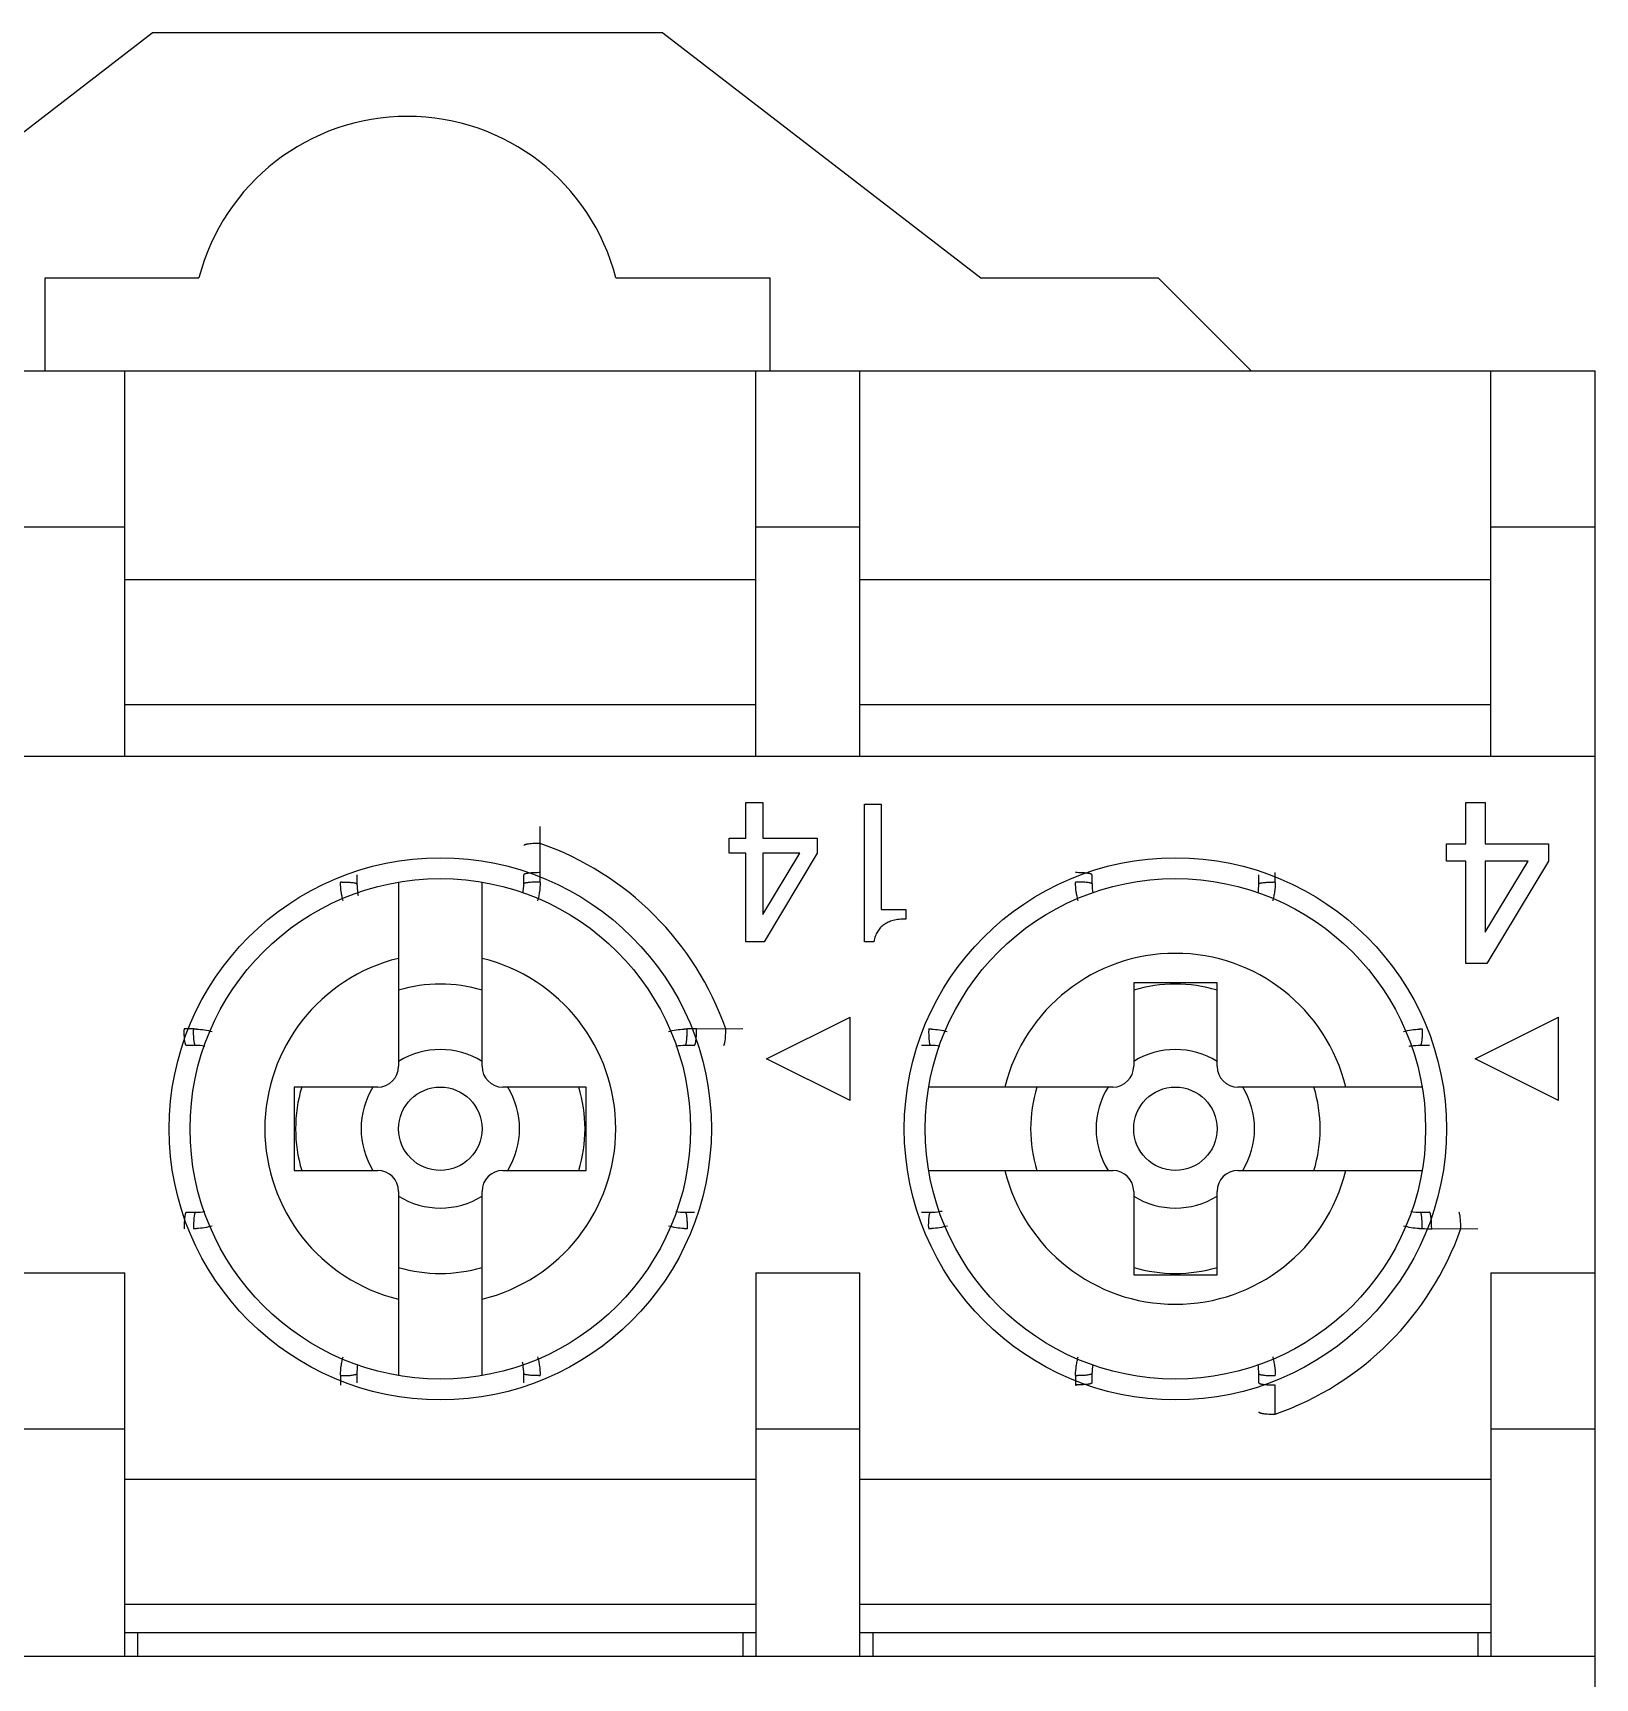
# Model space of a CAD drawing. Header units: millimetres. Extents: x 16.5 to 45.7, y 6.5 to 81.6.
# Drawn here: x 30.71 to 45.7, y 65.81 to 81.59 of the extents above; entities that cross this region are included whole.
import ezdxf

# ---------------------------------------------------------------- set-up
doc = ezdxf.new("R2010")
doc.units = ezdxf.units.MM
doc.header["$LTSCALE"] = 5.713779
doc.layers.get('0').update_dxf_attribs({"linetype": 'CONTINUOUS'})

msp = doc.modelspace()

# ---------------------------------------------------------------- linework, layer by layer
at = {"color": 7}
for p, q in [((28.806, 79.243), (31.856, 81.593)), ((36.756, 81.593), (31.856, 81.593)), ((36.756, 81.593), (39.806, 79.243)), ((30.831, 78.351), (30.831, 79.243)), ((30.831, 79.243), (32.306, 79.243)), ((36.306, 79.243), (37.781, 79.243)), ((37.781, 79.243), (37.781, 78.351)), ((39.806, 79.243), (41.506, 79.243)), ((41.506, 79.243), (42.398, 78.351)), ((17.246, 78.351), (45.696, 78.351)), ((31.596, 74.651), (31.596, 78.351)), ((37.646, 74.651), (37.646, 78.351)), ((38.646, 74.651), (38.646, 78.351)), ((44.696, 74.651), (44.696, 78.351)), ((45.696, 7.241), (45.696, 78.351)), ((31.596, 76.851), (30.596, 76.851)), ((38.646, 76.851), (37.646, 76.851)), ((45.696, 76.851), (44.696, 76.851)), ((31.596, 76.351), (37.646, 76.351)), ((38.646, 76.351), (44.696, 76.351)), ((31.596, 75.151), (37.646, 75.151)), ((38.646, 75.151), (44.696, 75.151)), ((45.696, 74.651), (23.546, 74.651)), ((37.55, 73.869), (37.55, 74.212)), ((37.55, 74.212), (37.713, 74.212)), ((37.713, 74.212), (37.713, 73.869)), ((38.688, 72.876), (38.688, 74.194)), ((38.688, 74.194), (38.85, 74.194)), ((38.85, 74.194), (38.85, 73.183)), ((44.456, 73.814), (44.456, 74.21)), ((44.456, 74.21), (44.643, 74.21)), ((44.643, 74.21), (44.643, 73.814)), ((35.579, 73.818), (35.58, 73.981)), ((37.39, 73.725), (37.39, 73.869)), ((37.39, 73.869), (37.55, 73.869)), ((37.713, 73.869), (38.236, 73.869)), ((38.236, 73.869), (38.236, 73.725)), ((35.579, 73.538), (35.579, 73.818)), ((37.55, 73.725), (37.39, 73.725)), ((37.55, 72.876), (37.55, 73.725)), ((37.713, 73.135), (38.068, 73.725)), ((37.713, 73.725), (37.713, 73.135)), ((38.068, 73.725), (37.713, 73.725)), ((38.236, 73.725), (37.726, 72.876)), ((44.271, 73.647), (44.271, 73.814)), ((44.271, 73.814), (44.456, 73.814)), ((44.643, 73.814), (45.248, 73.814)), ((45.248, 73.814), (45.248, 73.647)), ((44.456, 73.647), (44.271, 73.647)), ((44.456, 72.668), (44.456, 73.647)), ((44.643, 72.966), (45.053, 73.647)), ((44.643, 73.647), (44.643, 72.966)), ((45.053, 73.647), (44.643, 73.647)), ((45.248, 73.647), (44.658, 72.668)), ((33.821, 73.518), (33.821, 73.431)), ((34.221, 73.447), (34.221, 71.681)), ((35.021, 71.681), (35.021, 73.447)), ((35.421, 73.431), (35.421, 73.518)), ((40.871, 73.518), (40.871, 73.431)), ((42.471, 73.431), (42.471, 73.518)), ((38.85, 73.183), (39.085, 73.183)), ((39.085, 73.183), (39.085, 73.093)), ((37.726, 72.876), (37.55, 72.876)), ((38.778, 72.876), (38.688, 72.876)), ((44.658, 72.668), (44.456, 72.668)), ((41.271, 72.481), (41.271, 71.681)), ((42.071, 72.481), (41.271, 72.481)), ((42.071, 71.681), (42.071, 72.481)), ((37.751, 71.751), (38.551, 72.151)), ((38.551, 71.351), (38.551, 72.151)), ((44.546, 71.751), (45.346, 72.151)), ((45.346, 71.351), (45.346, 72.151)), ((37.359, 72.038), (37.079, 72.039)), ((37.521, 72.04), (37.359, 72.038)), ((32.271, 71.881), (32.185, 71.881)), ((37.058, 71.881), (36.971, 71.881)), ((39.321, 71.881), (39.235, 71.881)), ((44.108, 71.881), (44.021, 71.881)), ((38.551, 71.351), (37.751, 71.751)), ((45.346, 71.351), (44.546, 71.751)), ((33.221, 71.481), (33.221, 70.681)), ((34.021, 71.481), (33.221, 71.481)), ((36.021, 71.481), (35.221, 71.481)), ((36.021, 70.681), (36.021, 71.481)), ((41.071, 71.481), (39.305, 71.481)), ((44.038, 71.481), (42.271, 71.481)), ((33.221, 70.681), (34.021, 70.681)), ((35.221, 70.681), (36.021, 70.681)), ((39.305, 70.681), (41.071, 70.681)), ((42.271, 70.681), (44.038, 70.681)), ((34.221, 70.481), (34.221, 68.715)), ((35.021, 68.715), (35.021, 70.481)), ((41.271, 70.481), (41.271, 69.681)), ((42.071, 69.681), (42.071, 70.481)), ((32.185, 70.281), (32.271, 70.281)), ((36.971, 70.281), (37.058, 70.281)), ((39.235, 70.281), (39.321, 70.281)), ((44.021, 70.281), (44.108, 70.281)), ((44.129, 70.123), (44.409, 70.124)), ((44.409, 70.124), (44.571, 70.122)), ((30.596, 69.701), (31.596, 69.701)), ((31.596, 66.021), (31.596, 69.701)), ((37.646, 69.701), (37.646, 66.021)), ((37.646, 69.701), (38.646, 69.701)), ((38.646, 66.021), (38.646, 69.701)), ((41.271, 69.681), (42.071, 69.681)), ((44.696, 69.701), (44.696, 66.021)), ((44.696, 69.701), (45.696, 69.701)), ((33.821, 68.731), (33.821, 68.644)), ((35.421, 68.644), (35.421, 68.731)), ((40.871, 68.731), (40.871, 68.644)), ((42.471, 68.644), (42.471, 68.731)), ((42.629, 68.344), (42.629, 68.624)), ((31.596, 68.201), (30.596, 68.201)), ((38.646, 68.201), (37.646, 68.201)), ((45.696, 68.201), (44.696, 68.201)), ((31.596, 67.721), (37.646, 67.721)), ((38.646, 67.721), (44.696, 67.721)), ((31.596, 66.521), (37.646, 66.521)), ((38.646, 66.521), (44.696, 66.521)), ((31.596, 66.251), (37.646, 66.251)), ((31.721, 66.021), (31.721, 66.251)), ((37.521, 66.251), (37.521, 66.021)), ((38.646, 66.251), (44.696, 66.251)), ((38.771, 66.021), (38.771, 66.251)), ((44.571, 66.251), (44.571, 66.021)), ((45.696, 66.021), (16.496, 66.021))]:
    msp.add_line(p, q, dxfattribs=at)
for centre, radius in [((34.621, 71.081), 2.6), ((41.671, 71.081), 2.6), ((34.621, 71.081), 2.4), ((41.671, 71.081), 2.4), ((34.621, 71.081), 0.4), ((41.671, 71.081), 0.4)]:
    msp.add_circle(centre, radius, dxfattribs=at)
for centre, radius, start, end in [((34.306, 78.727), 2.065, 14.4486, 165.5514), ((34.621, 71.081), 2.9, 19.276, 70.724), ((29.509, 73.521), 6.07, 359.3079, 0.1655), ((36.559, 73.521), 6.07, 359.3079, 0.1655), ((33.688, 72.366), 1.081, 90.8456, 91.288), ((34.248, 73.448), 0.585, 180.0449, 180.3292), ((33.688, 72.385), 1.063, 90.617, 90.8456), ((34.422, 73.431), 0.6, 180.0077, 188.6683), ((34.821, 73.431), 0.6, 351.328, 359.996), ((35.555, 72.38), 1.068, 89.1548, 89.6901), ((35.555, 72.366), 1.081, 88.712, 89.1544), ((34.986, 73.449), 0.593, 359.4421, 359.8642), ((40.738, 72.366), 1.082, 90.8458, 91.2879), ((41.298, 73.448), 0.585, 180.0449, 180.3292), ((40.738, 72.385), 1.063, 90.6182, 90.8456), ((41.472, 73.431), 0.6, 180.0077, 188.7377), ((41.871, 73.431), 0.6, 351.2586, 359.996), ((42.605, 72.365), 1.082, 88.7163, 89.6457), ((42.036, 73.449), 0.593, 359.4421, 359.8642), ((34.421, 73.431), 0.599, 188.6683, 190.8215), ((41.671, 71.081), 1.683, 13.7495, 166.2505), ((34.621, 71.081), 1.683, 103.7495, 256.2505), ((34.621, 71.081), 1.683, 283.7495, 76.2505), ((34.621, 71.081), 1.388, 73.2468, 106.7532), ((41.671, 71.081), 1.388, 73.2468, 106.7532), ((32.181, 65.969), 6.07, 89.3079, 90.1655), ((33.247, 72.031), 1.083, 179.5723, 180), ((32.253, 71.432), 0.606, 87.2333, 89.8523), ((33.336, 72.014), 1.082, 178.7121, 179.1542), ((36.988, 71.439), 0.599, 90.0571, 92.6625), ((37.061, 65.969), 6.07, 89.8345, 90.6921), ((35.906, 72.014), 1.082, 0.8458, 1.2879), ((39.303, 71.432), 0.606, 87.2333, 89.8523), ((44.038, 71.439), 0.599, 90.0571, 92.6625), ((32.271, 71.281), 0.6, 81.328, 89.996), ((34.621, 71.081), 0.76, 58.2326, 121.7674), ((36.971, 71.28), 0.6, 90.0077, 98.7377), ((39.321, 71.281), 0.6, 81.328, 89.996), ((41.671, 71.081), 0.76, 58.2326, 121.7674), ((44.021, 71.282), 0.599, 98.6683, 100.8215), ((44.021, 71.28), 0.6, 90.0077, 98.6683), ((34.021, 71.681), 0.2, 270, 360), ((35.221, 71.681), 0.2, 180, 270), ((41.071, 71.681), 0.2, 270, 360), ((42.271, 71.681), 0.2, 180, 270), ((34.621, 71.081), 1.388, 163.2468, 196.7532), ((34.621, 71.081), 0.76, 148.2326, 211.7674), ((34.621, 71.081), 0.76, 328.2326, 31.7674), ((34.621, 71.081), 1.388, 343.2468, 16.7532), ((41.671, 71.081), 1.388, 163.2468, 196.7532), ((41.671, 71.081), 0.76, 148.2326, 211.7674), ((41.671, 71.081), 0.76, 328.2326, 31.7674), ((41.671, 71.081), 1.388, 343.2468, 16.7532), ((34.021, 70.481), 0.2, 0, 90), ((35.221, 70.481), 0.2, 90, 180), ((41.671, 71.081), 1.683, 193.7495, 346.2505), ((41.071, 70.481), 0.2, 0, 90), ((42.271, 70.481), 0.2, 90, 180), ((34.621, 71.081), 0.76, 238.2326, 301.7674), ((41.671, 71.081), 0.76, 238.2326, 301.7674), ((32.271, 70.881), 0.6, 270.0077, 278.6683), ((36.971, 70.881), 0.6, 261.2586, 269.996), ((39.321, 70.881), 0.6, 270.0077, 278.6683), ((39.321, 70.88), 0.599, 278.6683, 280.8215), ((44.021, 70.881), 0.6, 261.328, 269.996), ((33.247, 70.131), 1.083, 180, 180.4277), ((33.336, 70.148), 1.082, 180.8458, 181.2879), ((32.254, 70.723), 0.599, 270.0571, 272.6625), ((36.989, 70.73), 0.606, 267.2333, 269.8523), ((40.386, 70.148), 1.081, 180.8456, 181.288), ((39.304, 70.723), 0.599, 270.0571, 272.6625), ((41.671, 71.081), 2.9, 289.276, 340.724), ((44.039, 70.73), 0.606, 267.2333, 269.8523), ((44.111, 76.193), 6.07, 269.3079, 270.1655), ((43.047, 70.131), 1.082, 359.5722, 0.0002), ((43.34, 70.131), 1.069, 359.6063, 0.0001), ((34.621, 71.081), 1.388, 253.2468, 286.7532), ((41.671, 71.081), 1.388, 253.2468, 286.7532), ((34.421, 68.731), 0.6, 171.328, 179.996), ((34.822, 68.731), 0.599, 8.6683, 10.8215), ((34.821, 68.731), 0.6, 0.0077, 8.6683), ((41.471, 68.731), 0.6, 171.328, 179.996), ((41.871, 68.731), 0.6, 0.0077, 8.6683), ((39.733, 68.641), 6.07, 179.3079, 180.1655), ((34.256, 68.713), 0.593, 179.4421, 179.8642), ((33.688, 69.791), 1.077, 268.7138, 269.6533), ((35.555, 69.785), 1.071, 270.6599, 271.2871), ((34.994, 68.714), 0.585, 0.0449, 0.3292), ((46.783, 68.641), 6.07, 179.3079, 180.1655), ((41.306, 68.713), 0.593, 179.4421, 179.8642), ((40.738, 69.796), 1.082, 268.7121, 269.1542), ((40.738, 69.785), 1.071, 269.1556, 269.6867), ((42.605, 69.777), 1.063, 270.6182, 270.8456), ((42.605, 69.796), 1.082, 270.8458, 271.2879), ((42.044, 68.714), 0.585, 0.0449, 0.3292), ((40.721, 69.706), 1.083, 269.5723, 270), ((42.621, 69.706), 1.083, 270, 270.4277), ((42.621, 69.413), 1.069, 270, 270.3936)]:
    msp.add_arc(centre, radius, start, end, dxfattribs=at)
for points, knots in [([(35.579, 73.818), (35.569, 73.818), (35.55, 73.818), (35.522, 73.817), (35.494, 73.816), (35.473, 73.813), (35.457, 73.811), (35.448, 73.809), (35.44, 73.807), (35.433, 73.806), (35.428, 73.804), (35.426, 73.802), (35.423, 73.801), (35.421, 73.799), (35.421, 73.797)], [0, 0, 0, 0, 0.174327, 0.354415, 0.529736, 0.687862, 0.756651, 0.81736, 0.86942, 0.912304, 0.945778, 0.959209, 0.97062, 1, 1, 1, 1]), ([(35.579, 73.538), (35.57, 73.538), (35.551, 73.538), (35.522, 73.537), (35.495, 73.536), (35.473, 73.533), (35.457, 73.531), (35.448, 73.529), (35.44, 73.528), (35.433, 73.526), (35.428, 73.524), (35.426, 73.523), (35.423, 73.521), (35.421, 73.519), (35.421, 73.518)], [0, 0, 0, 0, 0.17411, 0.354176, 0.529633, 0.687963, 0.756848, 0.817636, 0.869751, 0.912658, 0.946115, 0.959521, 0.970895, 1, 1, 1, 1]), ([(40.871, 73.518), (40.871, 73.519), (40.869, 73.521), (40.867, 73.523), (40.864, 73.524), (40.86, 73.526), (40.853, 73.528), (40.845, 73.529), (40.835, 73.531), (40.82, 73.533), (40.798, 73.536), (40.77, 73.537), (40.742, 73.538), (40.723, 73.538), (40.713, 73.538)], [0, 0, 0, 0, 0.029105, 0.040479, 0.053884, 0.087342, 0.130249, 0.182364, 0.243152, 0.312037, 0.470367, 0.645824, 0.82589, 1, 1, 1, 1]), ([(33.689, 73.268), (33.685, 73.282), (33.678, 73.311), (33.667, 73.37), (33.664, 73.415), (33.664, 73.445)], [0, 0, 0, 0, 0.249971, 0.500162, 1, 1, 1, 1]), ([(33.676, 73.448), (33.685, 73.448), (33.702, 73.448), (33.728, 73.447), (33.752, 73.446), (33.774, 73.444), (33.792, 73.441), (33.805, 73.439), (33.813, 73.436), (33.817, 73.435), (33.819, 73.433), (33.821, 73.432), (33.821, 73.431)], [0, 0, 0, 0, 0.17467, 0.350748, 0.519527, 0.671541, 0.798474, 0.895862, 0.932609, 0.961723, 0.983858, 1, 1, 1, 1]), ([(35.561, 73.448), (35.552, 73.448), (35.535, 73.448), (35.511, 73.447), (35.487, 73.445), (35.466, 73.443), (35.449, 73.441), (35.437, 73.438), (35.43, 73.436), (35.426, 73.434), (35.423, 73.433), (35.422, 73.432), (35.421, 73.431)], [0, 0, 0, 0, 0.17764, 0.355019, 0.523695, 0.674579, 0.800142, 0.896376, 0.932742, 0.961655, 0.983755, 1, 1, 1, 1]), ([(35.579, 73.443), (35.579, 73.414), (35.575, 73.37), (35.565, 73.312), (35.558, 73.283), (35.554, 73.269)], [0, 0, 0, 0, 0.499847, 0.750029, 1, 1, 1, 1]), ([(40.739, 73.268), (40.735, 73.282), (40.728, 73.311), (40.717, 73.37), (40.714, 73.415), (40.714, 73.445)], [0, 0, 0, 0, 0.249971, 0.500162, 1, 1, 1, 1]), ([(40.871, 73.431), (40.871, 73.432), (40.869, 73.433), (40.867, 73.435), (40.863, 73.436), (40.855, 73.439), (40.842, 73.441), (40.824, 73.444), (40.802, 73.446), (40.778, 73.447), (40.752, 73.448), (40.735, 73.448), (40.726, 73.448)], [0, 0, 0, 0, 0.016142, 0.038277, 0.067391, 0.10414, 0.201533, 0.328471, 0.48049, 0.649269, 0.825341, 1, 1, 1, 1]), ([(42.471, 73.431), (42.472, 73.432), (42.473, 73.433), (42.476, 73.434), (42.48, 73.436), (42.487, 73.438), (42.499, 73.441), (42.517, 73.443), (42.538, 73.445), (42.561, 73.447), (42.586, 73.448), (42.603, 73.448), (42.611, 73.448)], [0, 0, 0, 0, 0.016237, 0.038352, 0.067295, 0.103695, 0.20011, 0.325914, 0.476846, 0.64561, 0.822844, 1, 1, 1, 1]), ([(42.629, 73.443), (42.629, 73.414), (42.625, 73.369), (42.614, 73.311), (42.608, 73.282), (42.604, 73.268)], [0, 0, 0, 0, 0.499851, 0.750032, 1, 1, 1, 1]), ([(39.085, 73.093), (39.074, 73.093), (39.053, 73.092), (39.022, 73.09), (38.993, 73.086), (38.965, 73.08), (38.94, 73.072), (38.917, 73.063), (38.895, 73.052), (38.875, 73.039), (38.857, 73.025), (38.841, 73.009), (38.826, 72.991), (38.813, 72.971), (38.802, 72.95), (38.792, 72.927), (38.784, 72.902), (38.78, 72.885), (38.778, 72.876)], [0, 0, 0, 0, 0.079095, 0.154325, 0.225274, 0.292257, 0.355652, 0.416535, 0.474762, 0.531485, 0.586734, 0.642165, 0.697846, 0.754372, 0.81231, 0.872189, 0.934699, 1, 1, 1, 1]), ([(32.185, 71.881), (32.183, 71.881), (32.181, 71.883), (32.18, 71.885), (32.179, 71.888), (32.177, 71.892), (32.175, 71.898), (32.173, 71.906), (32.172, 71.914), (32.169, 71.929), (32.167, 71.949), (32.165, 71.976), (32.164, 72.003), (32.164, 72.022), (32.164, 72.031)], [0, 0, 0, 0, 0.029119, 0.040324, 0.053488, 0.086237, 0.128149, 0.179081, 0.238614, 0.306287, 0.462818, 0.638191, 0.820757, 1, 1, 1, 1]), ([(32.256, 71.964), (32.256, 71.969), (32.255, 71.992), (32.254, 72.014), (32.255, 72.03)], [0, 0, 0, 0, 0.248031, 1, 1, 1, 1]), ([(32.271, 71.881), (32.27, 71.882), (32.268, 71.884), (32.266, 71.889), (32.264, 71.896), (32.262, 71.906), (32.26, 71.918), (32.258, 71.937), (32.256, 71.953), (32.256, 71.964)], [0, 0, 0, 0, 0.041614, 0.104935, 0.193615, 0.309295, 0.450537, 0.615171, 1, 1, 1, 1]), ([(32.283, 72.038), (32.308, 72.037), (32.359, 72.031), (32.409, 72.02), (32.434, 72.013)], [0, 0, 0, 0, 0.500068, 1, 1, 1, 1]), ([(36.808, 72.013), (36.833, 72.02), (36.884, 72.031), (36.935, 72.037), (36.961, 72.038)], [0, 0, 0, 0, 0.499933, 1, 1, 1, 1]), ([(36.971, 71.881), (36.972, 71.882), (36.974, 71.884), (36.976, 71.889), (36.979, 71.896), (36.981, 71.906), (36.983, 71.918), (36.985, 71.937), (36.986, 71.953), (36.987, 71.964)], [0, 0, 0, 0, 0.04163, 0.104956, 0.193627, 0.309289, 0.450513, 0.615132, 1, 1, 1, 1]), ([(36.987, 71.964), (36.987, 71.969), (36.988, 71.991), (36.988, 72.014), (36.988, 72.03)], [0, 0, 0, 0, 0.247989, 1, 1, 1, 1]), ([(37.058, 71.881), (37.059, 71.881), (37.061, 71.883), (37.063, 71.885), (37.064, 71.888), (37.066, 71.893), (37.068, 71.899), (37.07, 71.907), (37.071, 71.917), (37.074, 71.933), (37.076, 71.954), (37.078, 71.982), (37.079, 72.01), (37.079, 72.03), (37.079, 72.039)], [0, 0, 0, 0, 0.029105, 0.040479, 0.053884, 0.087342, 0.130249, 0.182364, 0.243152, 0.312037, 0.470367, 0.645824, 0.82589, 1, 1, 1, 1]), ([(37.338, 71.881), (37.339, 71.881), (37.341, 71.883), (37.343, 71.885), (37.344, 71.888), (37.346, 71.893), (37.348, 71.899), (37.35, 71.907), (37.351, 71.917), (37.354, 71.932), (37.356, 71.954), (37.358, 71.981), (37.359, 72.01), (37.359, 72.029), (37.359, 72.038)], [0, 0, 0, 0, 0.02938, 0.040791, 0.054222, 0.087696, 0.13058, 0.18264, 0.243349, 0.312138, 0.470264, 0.645585, 0.825673, 1, 1, 1, 1]), ([(39.305, 72.03), (39.305, 72.025), (39.304, 72.003), (39.305, 71.981), (39.306, 71.964)], [0, 0, 0, 0, 0.246958, 1, 1, 1, 1]), ([(39.306, 71.964), (39.306, 71.953), (39.308, 71.937), (39.31, 71.918), (39.312, 71.906), (39.314, 71.896), (39.316, 71.889), (39.318, 71.884), (39.32, 71.882), (39.321, 71.881)], [0, 0, 0, 0, 0.384811, 0.549452, 0.690703, 0.806391, 0.895075, 0.958394, 1, 1, 1, 1]), ([(39.333, 72.038), (39.358, 72.037), (39.409, 72.031), (39.458, 72.02), (39.483, 72.014)], [0, 0, 0, 0, 0.500063, 1, 1, 1, 1]), ([(43.86, 72.014), (43.884, 72.02), (43.934, 72.031), (43.985, 72.037), (44.011, 72.038)], [0, 0, 0, 0, 0.499938, 1, 1, 1, 1]), ([(44.037, 71.964), (44.036, 71.953), (44.035, 71.937), (44.033, 71.918), (44.031, 71.906), (44.029, 71.896), (44.026, 71.889), (44.024, 71.884), (44.022, 71.882), (44.021, 71.881)], [0, 0, 0, 0, 0.384783, 0.549334, 0.690689, 0.806398, 0.895025, 0.958364, 1, 1, 1, 1]), ([(44.038, 72.039), (44.038, 72.026), (44.038, 72.001), (44.037, 71.976), (44.037, 71.964)], [0, 0, 0, 0, 0.496269, 1, 1, 1, 1]), ([(32.185, 70.281), (32.183, 70.281), (32.181, 70.279), (32.18, 70.277), (32.179, 70.274), (32.177, 70.27), (32.175, 70.264), (32.173, 70.256), (32.172, 70.247), (32.169, 70.233), (32.167, 70.213), (32.165, 70.186), (32.164, 70.159), (32.164, 70.14), (32.164, 70.131)], [0, 0, 0, 0, 0.029119, 0.040324, 0.053488, 0.086237, 0.128149, 0.179081, 0.238614, 0.306287, 0.462818, 0.638191, 0.820757, 1, 1, 1, 1]), ([(32.271, 70.281), (32.27, 70.28), (32.268, 70.278), (32.266, 70.273), (32.264, 70.265), (32.262, 70.256), (32.26, 70.244), (32.258, 70.225), (32.256, 70.209), (32.256, 70.198)], [0, 0, 0, 0, 0.04163, 0.104956, 0.193627, 0.309289, 0.450513, 0.615132, 1, 1, 1, 1]), ([(36.971, 70.281), (36.972, 70.28), (36.974, 70.278), (36.976, 70.273), (36.979, 70.265), (36.981, 70.256), (36.983, 70.244), (36.985, 70.224), (36.986, 70.209), (36.987, 70.198)], [0, 0, 0, 0, 0.041618, 0.104951, 0.193589, 0.309318, 0.450692, 0.615259, 1, 1, 1, 1]), ([(39.306, 70.198), (39.306, 70.209), (39.308, 70.225), (39.31, 70.244), (39.312, 70.256), (39.314, 70.265), (39.316, 70.273), (39.318, 70.278), (39.32, 70.28), (39.321, 70.281)], [0, 0, 0, 0, 0.384852, 0.549477, 0.690709, 0.806378, 0.895053, 0.958377, 1, 1, 1, 1]), ([(44.037, 70.198), (44.036, 70.209), (44.035, 70.224), (44.033, 70.244), (44.031, 70.256), (44.029, 70.265), (44.026, 70.273), (44.024, 70.278), (44.022, 70.28), (44.021, 70.281)], [0, 0, 0, 0, 0.384741, 0.549308, 0.690682, 0.806411, 0.895049, 0.958382, 1, 1, 1, 1]), ([(44.129, 70.131), (44.129, 70.14), (44.128, 70.159), (44.127, 70.186), (44.125, 70.213), (44.123, 70.233), (44.121, 70.247), (44.119, 70.256), (44.118, 70.264), (44.116, 70.27), (44.114, 70.274), (44.113, 70.277), (44.111, 70.279), (44.109, 70.281), (44.108, 70.281)], [0, 0, 0, 0, 0.179243, 0.361809, 0.537181, 0.693713, 0.761386, 0.820919, 0.871851, 0.913763, 0.946512, 0.959676, 0.970881, 1, 1, 1, 1]), ([(44.409, 70.131), (44.409, 70.14), (44.408, 70.159), (44.407, 70.186), (44.405, 70.213), (44.403, 70.233), (44.401, 70.247), (44.399, 70.256), (44.397, 70.264), (44.396, 70.27), (44.394, 70.274), (44.393, 70.277), (44.391, 70.279), (44.389, 70.281), (44.388, 70.281)], [0, 0, 0, 0, 0.178977, 0.361328, 0.53657, 0.693063, 0.760754, 0.820325, 0.871312, 0.913295, 0.946129, 0.959341, 0.9706, 1, 1, 1, 1]), ([(32.256, 70.198), (32.256, 70.193), (32.255, 70.17), (32.254, 70.148), (32.255, 70.132)], [0, 0, 0, 0, 0.247989, 1, 1, 1, 1]), ([(32.434, 70.148), (32.409, 70.142), (32.359, 70.131), (32.308, 70.125), (32.282, 70.124)], [0, 0, 0, 0, 0.499934, 1, 1, 1, 1]), ([(36.96, 70.124), (36.934, 70.125), (36.883, 70.131), (36.833, 70.142), (36.808, 70.148)], [0, 0, 0, 0, 0.500068, 1, 1, 1, 1]), ([(36.987, 70.198), (36.987, 70.185), (36.988, 70.16), (36.988, 70.136), (36.988, 70.123)], [0, 0, 0, 0, 0.503775, 1, 1, 1, 1]), ([(39.305, 70.132), (39.305, 70.137), (39.304, 70.159), (39.305, 70.181), (39.306, 70.198)], [0, 0, 0, 0, 0.246978, 1, 1, 1, 1]), ([(39.484, 70.148), (39.459, 70.142), (39.409, 70.131), (39.358, 70.125), (39.332, 70.124)], [0, 0, 0, 0, 0.499934, 1, 1, 1, 1]), ([(44.01, 70.124), (43.984, 70.125), (43.933, 70.131), (43.883, 70.142), (43.859, 70.148)], [0, 0, 0, 0, 0.500068, 1, 1, 1, 1]), ([(44.038, 70.123), (44.038, 70.136), (44.038, 70.16), (44.037, 70.185), (44.037, 70.198)], [0, 0, 0, 0, 0.496225, 1, 1, 1, 1]), ([(33.664, 68.719), (33.664, 68.748), (33.668, 68.793), (33.678, 68.851), (33.685, 68.879), (33.689, 68.894)], [0, 0, 0, 0, 0.49985, 0.750032, 1, 1, 1, 1]), ([(35.554, 68.893), (35.558, 68.878), (35.565, 68.85), (35.575, 68.791), (35.579, 68.747), (35.579, 68.717)], [0, 0, 0, 0, 0.249974, 0.500165, 1, 1, 1, 1]), ([(40.714, 68.719), (40.714, 68.748), (40.718, 68.793), (40.728, 68.851), (40.735, 68.879), (40.739, 68.894)], [0, 0, 0, 0, 0.49985, 0.750032, 1, 1, 1, 1]), ([(42.604, 68.894), (42.608, 68.879), (42.615, 68.85), (42.625, 68.792), (42.629, 68.747), (42.629, 68.717)], [0, 0, 0, 0, 0.249971, 0.500162, 1, 1, 1, 1]), ([(33.681, 68.714), (33.69, 68.714), (33.707, 68.714), (33.731, 68.715), (33.755, 68.716), (33.776, 68.718), (33.794, 68.721), (33.806, 68.724), (33.813, 68.726), (33.817, 68.727), (33.819, 68.729), (33.821, 68.73), (33.821, 68.731)], [0, 0, 0, 0, 0.177205, 0.354462, 0.523223, 0.674135, 0.799917, 0.896313, 0.932706, 0.961647, 0.983761, 1, 1, 1, 1]), ([(35.567, 68.714), (35.559, 68.714), (35.541, 68.714), (35.516, 68.715), (35.491, 68.716), (35.469, 68.718), (35.451, 68.721), (35.438, 68.723), (35.43, 68.726), (35.426, 68.727), (35.423, 68.729), (35.422, 68.73), (35.421, 68.731)], [0, 0, 0, 0, 0.174157, 0.350009, 0.518881, 0.670978, 0.798161, 0.895771, 0.932561, 0.961711, 0.983866, 1, 1, 1, 1]), ([(40.871, 68.731), (40.871, 68.73), (40.869, 68.729), (40.867, 68.727), (40.863, 68.726), (40.856, 68.724), (40.844, 68.721), (40.826, 68.718), (40.805, 68.716), (40.782, 68.715), (40.757, 68.714), (40.74, 68.714), (40.732, 68.714)], [0, 0, 0, 0, 0.016244, 0.038344, 0.067259, 0.103628, 0.199871, 0.325445, 0.476338, 0.645016, 0.822385, 1, 1, 1, 1]), ([(42.471, 68.731), (42.472, 68.73), (42.473, 68.729), (42.476, 68.727), (42.48, 68.726), (42.488, 68.723), (42.5, 68.721), (42.519, 68.718), (42.541, 68.716), (42.565, 68.715), (42.591, 68.714), (42.608, 68.714), (42.616, 68.714)], [0, 0, 0, 0, 0.016142, 0.038277, 0.067391, 0.10414, 0.201533, 0.328471, 0.48049, 0.649269, 0.825341, 1, 1, 1, 1]), ([(40.871, 68.644), (40.871, 68.643), (40.87, 68.641), (40.867, 68.64), (40.865, 68.638), (40.861, 68.637), (40.854, 68.635), (40.847, 68.633), (40.838, 68.631), (40.823, 68.629), (40.803, 68.627), (40.777, 68.625), (40.749, 68.624), (40.73, 68.624), (40.721, 68.624)], [0, 0, 0, 0, 0.029119, 0.040324, 0.053488, 0.086237, 0.128149, 0.179081, 0.238614, 0.306287, 0.462818, 0.638191, 0.820757, 1, 1, 1, 1]), ([(42.471, 68.644), (42.471, 68.643), (42.473, 68.641), (42.475, 68.64), (42.478, 68.638), (42.482, 68.637), (42.488, 68.635), (42.496, 68.633), (42.505, 68.631), (42.519, 68.629), (42.54, 68.627), (42.566, 68.625), (42.594, 68.624), (42.612, 68.624), (42.621, 68.624)], [0, 0, 0, 0, 0.029119, 0.040324, 0.053488, 0.086237, 0.128149, 0.179081, 0.238614, 0.306287, 0.462818, 0.638191, 0.820757, 1, 1, 1, 1]), ([(42.471, 68.365), (42.471, 68.363), (42.473, 68.361), (42.475, 68.36), (42.478, 68.358), (42.482, 68.357), (42.488, 68.355), (42.496, 68.353), (42.505, 68.351), (42.519, 68.349), (42.54, 68.347), (42.566, 68.345), (42.594, 68.344), (42.612, 68.343), (42.621, 68.343)], [0, 0, 0, 0, 0.0294, 0.040659, 0.053871, 0.086705, 0.128688, 0.179675, 0.239246, 0.306937, 0.46343, 0.638672, 0.821023, 1, 1, 1, 1])]:
    msp.add_open_spline(points, degree=3, knots=knots, dxfattribs=at)

doc.saveas('drawing.dxf')
